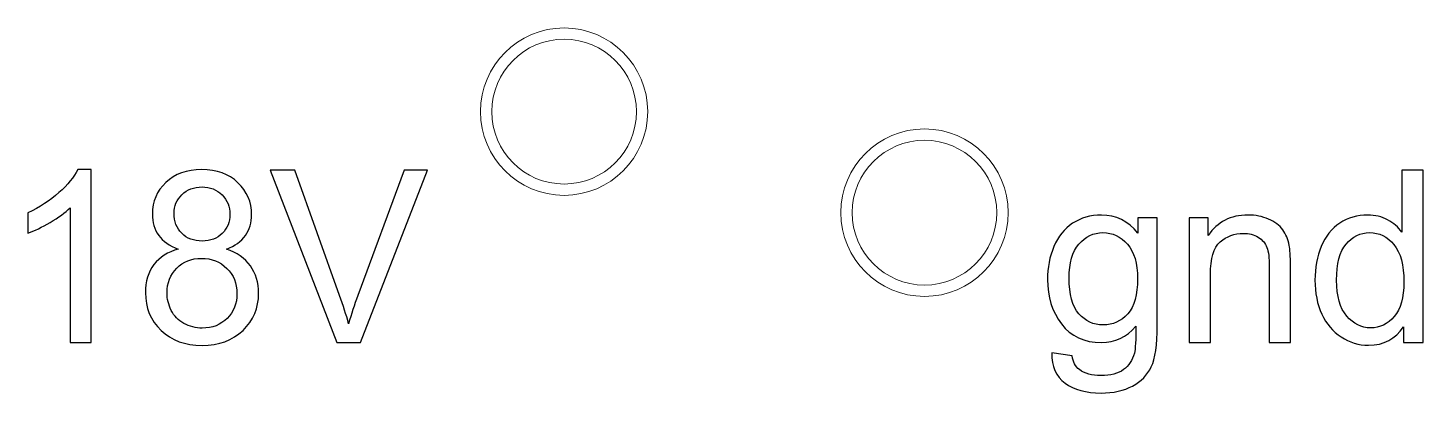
# Model space of a CAD drawing. Header units: millimetres. Extents: x -105 to 95, y -39 to 71.
# Drawn here: x 22.05 to 31.73, y 3.77 to 6.3 of the extents above; entities that cross this region are included whole.
import ezdxf

# ---------------------------------------------------------------- set-up
doc = ezdxf.new("R2010")
doc.units = ezdxf.units.MM
doc.header["$MEASUREMENT"] = 0
doc.layers.add('MultiLayer', color=7, linetype='Continuous')
doc.layers.add('TopOverlay', color=7, linetype='Continuous')

msp = doc.modelspace()

# ---------------------------------------------------------------- linework, layer by layer
at = {"layer": 'MultiLayer', "lineweight": 9}
for points in [[(25.7741, 6.3003), (25.4538, 6.3003), (25.1941, 6.0406), (25.1941, 5.7203), (25.1941, 5.7203), (25.1941, 5.4), (25.4538, 5.1403), (25.7741, 5.1403), (25.7741, 5.1403), (26.0944, 5.1403), (26.3541, 5.4), (26.3541, 5.7203), (26.3541, 5.7203), (26.3541, 6.0406), (26.0944, 6.3003), (25.7741, 6.3003)], [(25.7741, 6.2219), (25.4971, 6.2219), (25.2725, 5.9973), (25.2725, 5.7203), (25.2725, 5.7203), (25.2725, 5.4433), (25.4971, 5.2187), (25.7741, 5.2187), (25.7741, 5.2187), (26.0511, 5.2187), (26.2757, 5.4433), (26.2757, 5.7203), (26.2757, 5.7203), (26.2757, 5.9973), (26.0511, 6.2219), (25.7741, 6.2219)], [(28.2741, 5.6003), (27.9538, 5.6003), (27.6941, 5.3406), (27.6941, 5.0203), (27.6941, 5.0203), (27.6941, 4.7), (27.9538, 4.4403), (28.2741, 4.4403), (28.2741, 4.4403), (28.5944, 4.4403), (28.8541, 4.7), (28.8541, 5.0203), (28.8541, 5.0203), (28.8541, 5.3406), (28.5944, 5.6003), (28.2741, 5.6003)], [(28.2741, 5.5219), (27.9971, 5.5219), (27.7725, 5.2973), (27.7725, 5.0203), (27.7725, 5.0203), (27.7725, 4.7433), (27.9971, 4.5187), (28.2741, 4.5187), (28.2741, 4.5187), (28.5511, 4.5187), (28.7757, 4.7433), (28.7757, 5.0203), (28.7757, 5.0203), (28.7757, 5.2973), (28.5511, 5.5219), (28.2741, 5.5219)]]:
    msp.add_open_spline(points, degree=3, knots=[0, 0, 0, 0, 0.2, 0.2, 0.2, 0.2, 0.4, 0.4, 0.4, 0.4, 0.6, 0.6, 0.6, 0.6, 1, 1, 1, 1], dxfattribs=at)
at = {"layer": 'TopOverlay', "color": 5}
for points, knots in [([(22.4941, 4.1203), (22.4941, 4.1203), (22.3474, 4.1203), (22.3474, 4.1203), (22.3474, 4.1203), (22.3474, 4.1203), (22.3474, 5.0542), (22.3474, 5.0542), (22.3474, 5.0542), (22.3122, 5.0203), (22.2658, 4.9867), (22.2086, 4.9531), (22.2086, 4.9531), (22.1513, 4.9195), (22.0997, 4.8942), (22.0541, 4.8775), (22.0541, 4.8775), (22.0541, 4.8775), (22.0541, 5.0192), (22.0541, 5.0192), (22.0541, 5.0192), (22.136, 5.0575), (22.2077, 5.1042), (22.2691, 5.1592), (22.2691, 5.1592), (22.3305, 5.2139), (22.3741, 5.267), (22.3997, 5.3187), (22.3997, 5.3187), (22.3997, 5.3187), (22.4941, 5.3187), (22.4941, 5.3187), (22.4941, 5.3187), (22.4941, 5.3187), (22.4941, 4.1203), (22.4941, 4.1203)], [0, 0, 0, 0, 0.1, 0.1, 0.1, 0.1, 0.2, 0.2, 0.2, 0.2, 0.3, 0.3, 0.3, 0.3, 0.4, 0.4, 0.4, 0.4, 0.5, 0.5, 0.5, 0.5, 0.6, 0.6, 0.6, 0.6, 0.7, 0.7, 0.7, 0.7, 0.8, 0.8, 0.8, 0.8, 1, 1, 1, 1]), ([(23.0969, 4.7673), (23.0361, 4.7895), (22.9911, 4.8214), (22.9617, 4.8625), (22.9617, 4.8625), (22.9325, 4.9039), (22.9178, 4.9534), (22.9178, 5.0109), (22.9178, 5.0109), (22.9178, 5.0978), (22.9489, 5.1706), (23.0111, 5.2298), (23.0111, 5.2298), (23.0736, 5.2889), (23.1564, 5.3187), (23.26, 5.3187), (23.26, 5.3187), (23.3639, 5.3187), (23.4478, 5.2884), (23.5111, 5.2278), (23.5111, 5.2278), (23.5744, 5.1673), (23.6061, 5.0937), (23.6061, 5.0067), (23.6061, 5.0067), (23.6061, 4.9514), (23.5917, 4.9031), (23.5628, 4.8623), (23.5628, 4.8623), (23.5339, 4.8211), (23.49, 4.7895), (23.4308, 4.7673), (23.4308, 4.7673), (23.5039, 4.7434), (23.5592, 4.705), (23.5972, 4.6517), (23.5972, 4.6517), (23.6353, 4.5986), (23.6545, 4.5353), (23.6545, 4.4614), (23.6545, 4.4614), (23.6545, 4.3595), (23.6183, 4.2739), (23.5464, 4.2045), (23.5464, 4.2045), (23.4742, 4.135), (23.3794, 4.1003), (23.2619, 4.1003), (23.2619, 4.1003), (23.1444, 4.1003), (23.0497, 4.135), (22.9775, 4.2047), (22.9775, 4.2047), (22.9055, 4.2745), (22.8694, 4.3614), (22.8694, 4.4656), (22.8694, 4.4656), (22.8694, 4.5431), (22.8892, 4.6081), (22.9286, 4.6603), (22.9286, 4.6603), (22.968, 4.7128), (23.0242, 4.7484), (23.0969, 4.7673)], [0, 0, 0, 0, 0.058824, 0.058824, 0.058824, 0.058824, 0.117647, 0.117647, 0.117647, 0.117647, 0.176471, 0.176471, 0.176471, 0.176471, 0.235294, 0.235294, 0.235294, 0.235294, 0.294118, 0.294118, 0.294118, 0.294118, 0.352941, 0.352941, 0.352941, 0.352941, 0.411765, 0.411765, 0.411765, 0.411765, 0.470588, 0.470588, 0.470588, 0.470588, 0.529412, 0.529412, 0.529412, 0.529412, 0.588235, 0.588235, 0.588235, 0.588235, 0.647059, 0.647059, 0.647059, 0.647059, 0.705882, 0.705882, 0.705882, 0.705882, 0.764706, 0.764706, 0.764706, 0.764706, 0.823529, 0.823529, 0.823529, 0.823529, 0.882353, 0.882353, 0.882353, 0.882353, 1, 1, 1, 1]), ([(24.1964, 4.1203), (24.1964, 4.1203), (23.7353, 5.3137), (23.7353, 5.3137), (23.7353, 5.3137), (23.7353, 5.3137), (23.9064, 5.3137), (23.9064, 5.3137), (23.9064, 5.3137), (23.9064, 5.3137), (24.2164, 4.4464), (24.2164, 4.4464), (24.2164, 4.4464), (24.2412, 4.377), (24.2623, 4.312), (24.2789, 4.2511), (24.2789, 4.2511), (24.2973, 4.3164), (24.3187, 4.3814), (24.3431, 4.4464), (24.3431, 4.4464), (24.3431, 4.4464), (24.6648, 5.3137), (24.6648, 5.3137), (24.6648, 5.3137), (24.6648, 5.3137), (24.8259, 5.3137), (24.8259, 5.3137), (24.8259, 5.3137), (24.8259, 5.3137), (24.3606, 4.1203), (24.3606, 4.1203), (24.3606, 4.1203), (24.3606, 4.1203), (24.1964, 4.1203), (24.1964, 4.1203)], [0, 0, 0, 0, 0.1, 0.1, 0.1, 0.1, 0.2, 0.2, 0.2, 0.2, 0.3, 0.3, 0.3, 0.3, 0.4, 0.4, 0.4, 0.4, 0.5, 0.5, 0.5, 0.5, 0.6, 0.6, 0.6, 0.6, 0.7, 0.7, 0.7, 0.7, 0.8, 0.8, 0.8, 0.8, 1, 1, 1, 1]), ([(31.5964, 4.1203), (31.5964, 4.1203), (31.5964, 4.23), (31.5964, 4.23), (31.5964, 4.23), (31.5417, 4.1447), (31.4612, 4.102), (31.3548, 4.102), (31.3548, 4.102), (31.2859, 4.102), (31.2226, 4.1209), (31.165, 4.1589), (31.165, 4.1589), (31.1073, 4.1967), (31.0625, 4.2497), (31.0306, 4.3175), (31.0306, 4.3175), (30.9989, 4.3856), (30.9831, 4.4636), (30.9831, 4.552), (30.9831, 4.552), (30.9831, 4.6381), (30.9975, 4.7161), (31.0262, 4.7864), (31.0262, 4.7864), (31.055, 4.8564), (31.0981, 4.9103), (31.1556, 4.9475), (31.1556, 4.9475), (31.2128, 4.985), (31.2773, 5.0037), (31.3481, 5.0037), (31.3481, 5.0037), (31.4003, 5.0037), (31.4467, 4.9925), (31.4873, 4.9706), (31.4873, 4.9706), (31.5278, 4.9486), (31.5609, 4.9198), (31.5864, 4.8845), (31.5864, 4.8845), (31.5864, 4.8845), (31.5864, 5.3137), (31.5864, 5.3137), (31.5864, 5.3137), (31.5864, 5.3137), (31.7331, 5.3137), (31.7331, 5.3137), (31.7331, 5.3137), (31.7331, 5.3137), (31.7331, 4.1203), (31.7331, 4.1203), (31.7331, 4.1203), (31.7331, 4.1203), (31.5964, 4.1203), (31.5964, 4.1203)], [0, 0, 0, 0, 0.066667, 0.066667, 0.066667, 0.066667, 0.133333, 0.133333, 0.133333, 0.133333, 0.2, 0.2, 0.2, 0.2, 0.266667, 0.266667, 0.266667, 0.266667, 0.333333, 0.333333, 0.333333, 0.333333, 0.4, 0.4, 0.4, 0.4, 0.466667, 0.466667, 0.466667, 0.466667, 0.533333, 0.533333, 0.533333, 0.533333, 0.6, 0.6, 0.6, 0.6, 0.666667, 0.666667, 0.666667, 0.666667, 0.733333, 0.733333, 0.733333, 0.733333, 0.8, 0.8, 0.8, 0.8, 0.866667, 0.866667, 0.866667, 0.866667, 1, 1, 1, 1]), ([(23.0678, 5.0162), (23.0678, 4.9595), (23.0858, 4.9134), (23.1217, 4.8775), (23.1217, 4.8775), (23.1578, 4.8417), (23.205, 4.8236), (23.2636, 4.8236), (23.2636, 4.8236), (23.3206, 4.8236), (23.3667, 4.8414), (23.4025, 4.877), (23.4025, 4.877), (23.4383, 4.9125), (23.4561, 4.9562), (23.4561, 5.0078), (23.4561, 5.0078), (23.4561, 5.0617), (23.4378, 5.107), (23.4008, 5.1437), (23.4008, 5.1437), (23.3642, 5.1803), (23.3178, 5.1987), (23.2619, 5.1987), (23.2619, 5.1987), (23.2056, 5.1987), (23.1592, 5.1806), (23.1225, 5.1448), (23.1225, 5.1448), (23.0861, 5.1089), (23.0678, 5.0662), (23.0678, 5.0162)], [0, 0, 0, 0, 0.111111, 0.111111, 0.111111, 0.111111, 0.222222, 0.222222, 0.222222, 0.222222, 0.333333, 0.333333, 0.333333, 0.333333, 0.444444, 0.444444, 0.444444, 0.444444, 0.555556, 0.555556, 0.555556, 0.555556, 0.666667, 0.666667, 0.666667, 0.666667, 0.777778, 0.777778, 0.777778, 0.777778, 1, 1, 1, 1]), ([(29.1572, 4.0486), (29.1572, 4.0486), (29.2988, 4.0286), (29.2988, 4.0286), (29.2988, 4.0286), (29.3047, 3.9847), (29.3213, 3.9528), (29.3485, 3.9325), (29.3485, 3.9325), (29.3849, 3.9056), (29.4347, 3.892), (29.4977, 3.892), (29.4977, 3.892), (29.5655, 3.892), (29.618, 3.9056), (29.6549, 3.9325), (29.6549, 3.9325), (29.6919, 3.9595), (29.7169, 3.9975), (29.7299, 4.0461), (29.7299, 4.0461), (29.7374, 4.0759), (29.7411, 4.1384), (29.7405, 4.2336), (29.7405, 4.2336), (29.6763, 4.1581), (29.5966, 4.1203), (29.5011, 4.1203), (29.5011, 4.1203), (29.3822, 4.1203), (29.2899, 4.1631), (29.2249, 4.2489), (29.2249, 4.2489), (29.1597, 4.3345), (29.1272, 4.4373), (29.1272, 4.557), (29.1272, 4.557), (29.1272, 4.6395), (29.1422, 4.7156), (29.1719, 4.7853), (29.1719, 4.7853), (29.2016, 4.855), (29.2449, 4.9086), (29.3016, 4.9467), (29.3016, 4.9467), (29.3583, 4.9848), (29.4249, 5.0037), (29.5016, 5.0037), (29.5016, 5.0037), (29.6036, 5.0037), (29.6877, 4.962), (29.7538, 4.8786), (29.7538, 4.8786), (29.7538, 4.8786), (29.7538, 4.9853), (29.7538, 4.9853), (29.7538, 4.9853), (29.7538, 4.9853), (29.8888, 4.9853), (29.8888, 4.9853), (29.8888, 4.9853), (29.8888, 4.9853), (29.8888, 4.2384), (29.8888, 4.2384), (29.8888, 4.2384), (29.8888, 4.1036), (29.8752, 4.0084), (29.8477, 3.9522), (29.8477, 3.9522), (29.8205, 3.8961), (29.7769, 3.8517), (29.7177, 3.8192), (29.7177, 3.8192), (29.6583, 3.7867), (29.5852, 3.7703), (29.4986, 3.7703), (29.4986, 3.7703), (29.3955, 3.7703), (29.3124, 3.7933), (29.2491, 3.8397), (29.2491, 3.8397), (29.1855, 3.8859), (29.1549, 3.9556), (29.1572, 4.0486)], [0, 0, 0, 0, 0.045455, 0.045455, 0.045455, 0.045455, 0.090909, 0.090909, 0.090909, 0.090909, 0.136364, 0.136364, 0.136364, 0.136364, 0.181818, 0.181818, 0.181818, 0.181818, 0.227273, 0.227273, 0.227273, 0.227273, 0.272727, 0.272727, 0.272727, 0.272727, 0.318182, 0.318182, 0.318182, 0.318182, 0.363636, 0.363636, 0.363636, 0.363636, 0.409091, 0.409091, 0.409091, 0.409091, 0.454545, 0.454545, 0.454545, 0.454545, 0.5, 0.5, 0.5, 0.5, 0.545455, 0.545455, 0.545455, 0.545455, 0.590909, 0.590909, 0.590909, 0.590909, 0.636364, 0.636364, 0.636364, 0.636364, 0.681818, 0.681818, 0.681818, 0.681818, 0.727273, 0.727273, 0.727273, 0.727273, 0.772727, 0.772727, 0.772727, 0.772727, 0.818182, 0.818182, 0.818182, 0.818182, 0.863636, 0.863636, 0.863636, 0.863636, 0.909091, 0.909091, 0.909091, 0.909091, 1, 1, 1, 1]), ([(30.1111, 4.1203), (30.1111, 4.1203), (30.1111, 4.9853), (30.1111, 4.9853), (30.1111, 4.9853), (30.1111, 4.9853), (30.2428, 4.9853), (30.2428, 4.9853), (30.2428, 4.9853), (30.2428, 4.9853), (30.2428, 4.8625), (30.2428, 4.8625), (30.2428, 4.8625), (30.3061, 4.9567), (30.3978, 5.0037), (30.5175, 5.0037), (30.5175, 5.0037), (30.5697, 5.0037), (30.6175, 4.9942), (30.6611, 4.9756), (30.6611, 4.9756), (30.7047, 4.957), (30.7375, 4.9323), (30.7592, 4.902), (30.7592, 4.902), (30.7808, 4.8717), (30.7961, 4.8356), (30.8047, 4.7939), (30.8047, 4.7939), (30.81, 4.7667), (30.8128, 4.7192), (30.8128, 4.6514), (30.8128, 4.6514), (30.8128, 4.6514), (30.8128, 4.1203), (30.8128, 4.1203), (30.8128, 4.1203), (30.8128, 4.1203), (30.6661, 4.1203), (30.6661, 4.1203), (30.6661, 4.1203), (30.6661, 4.1203), (30.6661, 4.6459), (30.6661, 4.6459), (30.6661, 4.6459), (30.6661, 4.7056), (30.6606, 4.7503), (30.6492, 4.7798), (30.6492, 4.7798), (30.6378, 4.8092), (30.6175, 4.8328), (30.5886, 4.8506), (30.5886, 4.8506), (30.5597, 4.8681), (30.5256, 4.877), (30.4867, 4.877), (30.4867, 4.877), (30.4244, 4.877), (30.3708, 4.8573), (30.3256, 4.8175), (30.3256, 4.8175), (30.2803, 4.7781), (30.2578, 4.7028), (30.2578, 4.5923), (30.2578, 4.5923), (30.2578, 4.5923), (30.2578, 4.1203), (30.2578, 4.1203), (30.2578, 4.1203), (30.2578, 4.1203), (30.1111, 4.1203), (30.1111, 4.1203)], [0, 0, 0, 0, 0.052632, 0.052632, 0.052632, 0.052632, 0.105263, 0.105263, 0.105263, 0.105263, 0.157895, 0.157895, 0.157895, 0.157895, 0.210526, 0.210526, 0.210526, 0.210526, 0.263158, 0.263158, 0.263158, 0.263158, 0.315789, 0.315789, 0.315789, 0.315789, 0.368421, 0.368421, 0.368421, 0.368421, 0.421053, 0.421053, 0.421053, 0.421053, 0.473684, 0.473684, 0.473684, 0.473684, 0.526316, 0.526316, 0.526316, 0.526316, 0.578947, 0.578947, 0.578947, 0.578947, 0.631579, 0.631579, 0.631579, 0.631579, 0.684211, 0.684211, 0.684211, 0.684211, 0.736842, 0.736842, 0.736842, 0.736842, 0.789474, 0.789474, 0.789474, 0.789474, 0.842105, 0.842105, 0.842105, 0.842105, 0.894737, 0.894737, 0.894737, 0.894737, 1, 1, 1, 1]), ([(29.2772, 4.5675), (29.2772, 4.4545), (29.2997, 4.372), (29.3447, 4.32), (29.3447, 4.32), (29.3899, 4.2681), (29.4463, 4.242), (29.5141, 4.242), (29.5141, 4.242), (29.5816, 4.242), (29.638, 4.2678), (29.6838, 4.3195), (29.6838, 4.3195), (29.7294, 4.3711), (29.7522, 4.4523), (29.7522, 4.5628), (29.7522, 4.5628), (29.7522, 4.6684), (29.7286, 4.7481), (29.6816, 4.8017), (29.6816, 4.8017), (29.6347, 4.8553), (29.578, 4.882), (29.5119, 4.882), (29.5119, 4.882), (29.4466, 4.882), (29.3913, 4.8556), (29.3455, 4.8028), (29.3455, 4.8028), (29.2999, 4.75), (29.2772, 4.6717), (29.2772, 4.5675)], [0, 0, 0, 0, 0.111111, 0.111111, 0.111111, 0.111111, 0.222222, 0.222222, 0.222222, 0.222222, 0.333333, 0.333333, 0.333333, 0.333333, 0.444444, 0.444444, 0.444444, 0.444444, 0.555556, 0.555556, 0.555556, 0.555556, 0.666667, 0.666667, 0.666667, 0.666667, 0.777778, 0.777778, 0.777778, 0.777778, 1, 1, 1, 1]), ([(31.1331, 4.5517), (31.1331, 4.4411), (31.1564, 4.3586), (31.2034, 4.3039), (31.2034, 4.3039), (31.2501, 4.2492), (31.3053, 4.222), (31.3689, 4.222), (31.3689, 4.222), (31.4331, 4.222), (31.4876, 4.2481), (31.5326, 4.3003), (31.5326, 4.3003), (31.5773, 4.3525), (31.5998, 4.4323), (31.5998, 4.5395), (31.5998, 4.5395), (31.5998, 4.6573), (31.577, 4.7439), (31.5312, 4.7992), (31.5312, 4.7992), (31.4856, 4.8545), (31.4292, 4.882), (31.3623, 4.882), (31.3623, 4.882), (31.297, 4.882), (31.2426, 4.8556), (31.1987, 4.8025), (31.1987, 4.8025), (31.155, 4.7495), (31.1331, 4.6659), (31.1331, 4.5517)], [0, 0, 0, 0, 0.111111, 0.111111, 0.111111, 0.111111, 0.222222, 0.222222, 0.222222, 0.222222, 0.333333, 0.333333, 0.333333, 0.333333, 0.444444, 0.444444, 0.444444, 0.444444, 0.555556, 0.555556, 0.555556, 0.555556, 0.666667, 0.666667, 0.666667, 0.666667, 0.777778, 0.777778, 0.777778, 0.777778, 1, 1, 1, 1]), ([(23.0194, 4.4645), (23.0194, 4.4225), (23.0292, 4.3822), (23.0486, 4.3431), (23.0486, 4.3431), (23.068, 4.3042), (23.0975, 4.2739), (23.1369, 4.2525), (23.1369, 4.2525), (23.1761, 4.2311), (23.2183, 4.2203), (23.2631, 4.2203), (23.2631, 4.2203), (23.3336, 4.2203), (23.3914, 4.2428), (23.4367, 4.2878), (23.4367, 4.2878), (23.4819, 4.3328), (23.5044, 4.39), (23.5044, 4.4595), (23.5044, 4.4595), (23.5044, 4.53), (23.4811, 4.5884), (23.4347, 4.6345), (23.4347, 4.6345), (23.3881, 4.6806), (23.3292, 4.7036), (23.2583, 4.7036), (23.2583, 4.7036), (23.1889, 4.7036), (23.1319, 4.6809), (23.0869, 4.6353), (23.0869, 4.6353), (23.0419, 4.5898), (23.0194, 4.5328), (23.0194, 4.4645)], [0, 0, 0, 0, 0.1, 0.1, 0.1, 0.1, 0.2, 0.2, 0.2, 0.2, 0.3, 0.3, 0.3, 0.3, 0.4, 0.4, 0.4, 0.4, 0.5, 0.5, 0.5, 0.5, 0.6, 0.6, 0.6, 0.6, 0.7, 0.7, 0.7, 0.7, 0.8, 0.8, 0.8, 0.8, 1, 1, 1, 1])]:
    msp.add_open_spline(points, degree=3, knots=knots, dxfattribs=at)

doc.saveas('drawing.dxf')
